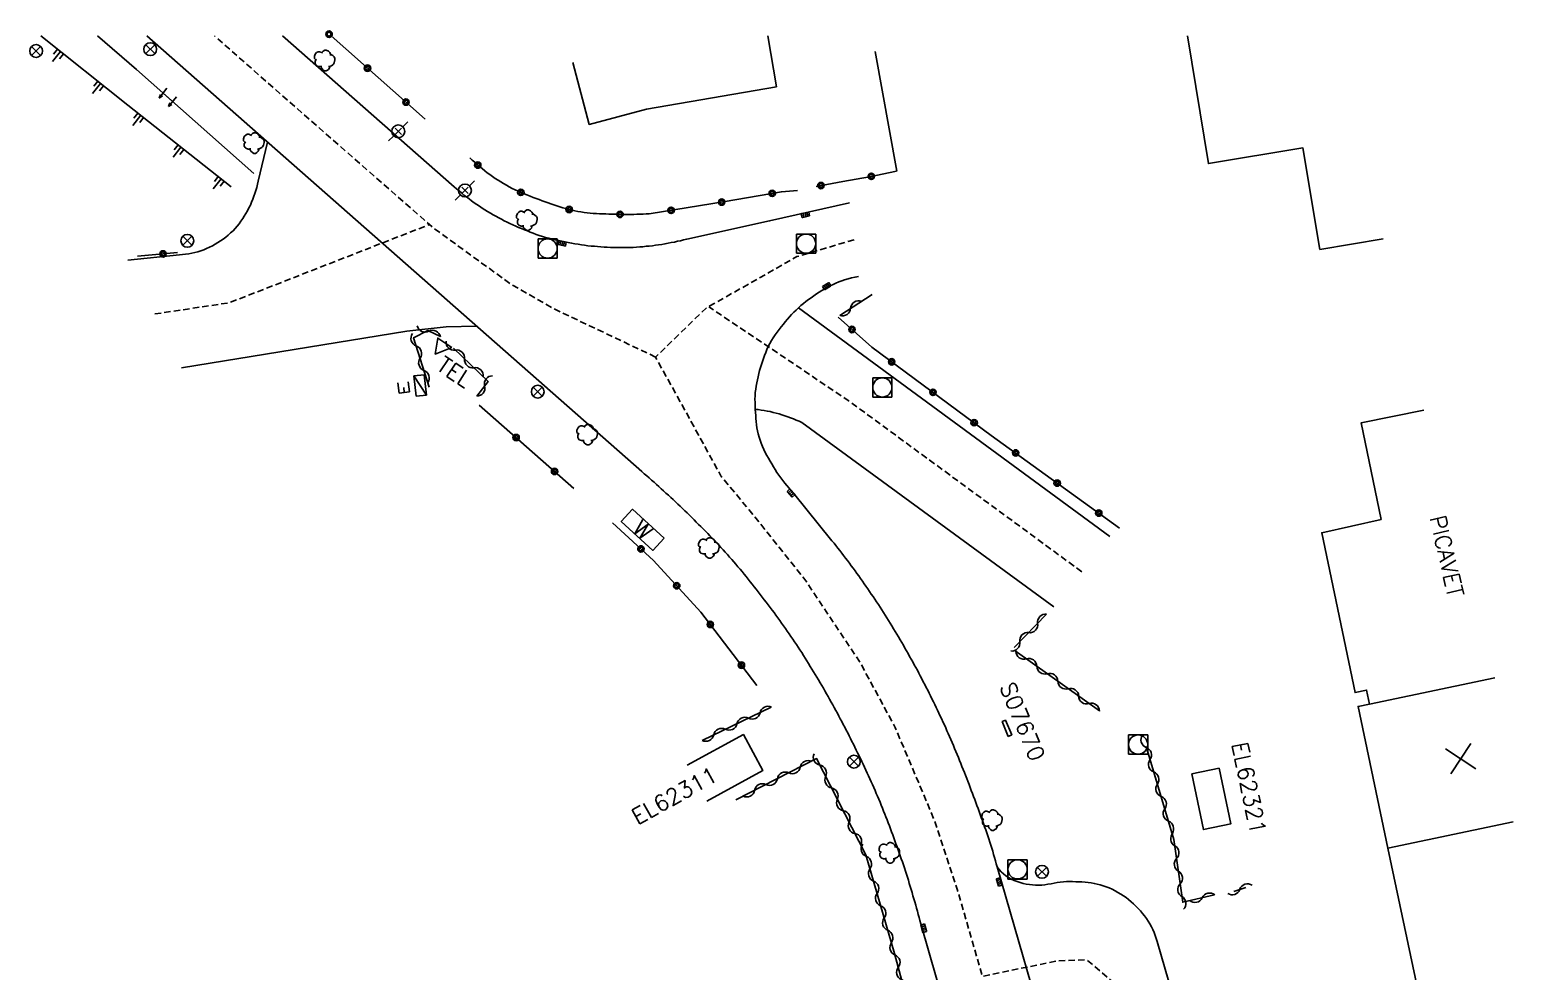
# Model space of a CAD drawing. Header units: millimetres. Extents: x 150050 to 151000, y 152675 to 153000.
# Drawn here: x 150260.7 to 150376.4, y 152927 to 153000.5 of the extents above; entities that cross this region are included whole.
import ezdxf
from ezdxf.enums import TextEntityAlignment as Align

# ---------------------------------------------------------------- set-up
doc = ezdxf.new("R2010")
doc.units = ezdxf.units.MM
doc.linetypes.add('DASHED', pattern=[0.75, 0.5, -0.25])
doc.layers.get('0').update_dxf_attribs({"linetype": 'CONTINUOUS'})
for name, color, linetype in [('W0001', 6, 'DASHED'), ('W0008', 7, 'CONTINUOUS'), ('W0100', 7, 'CONTINUOUS'), ('W0105', 7, 'CONTINUOUS'), ('W0211', 2, 'CONTINUOUS'), ('W0300', 7, 'CONTINUOUS'), ('W0310', 3, 'CONTINUOUS'), ('W0322', 7, 'CONTINUOUS'), ('W0400', 7, 'CONTINUOUS'), ('W0420', 7, 'CONTINUOUS'), ('W0430', 7, 'CONTINUOUS'), ('W0454', 7, 'CONTINUOUS'), ('W0469', 7, 'CONTINUOUS'), ('W0984', 7, 'CONTINUOUS'), ('W0991', 7, 'CONTINUOUS'), ('W1102', 7, 'CONTINUOUS')]:
    doc.layers.add(name, color=color, linetype=linetype)
doc.styles.get("Standard").update_dxf_attribs({"font": 'romans.shx', "width": 0.85})

# ---------------------------------------------------------------- blocks, each defined once
blk = doc.blocks.new('T300')
for p, q in [((-0.8, 0.51), (-0.86, 0.34)), ((-0.86, 0.34), (-0.86, 0.17)), ((-0.86, 0.17), (-0.74, 0.06)), ((-0.69, 0.63), (-0.8, 0.51)), ((-0.8, -0.06), (-0.74, 0.06)), ((-0.74, 0.06), (-0.69, 0.11)), ((-0.57, 0.69), (-0.69, 0.63)), ((-0.46, 0.69), (-0.57, 0.69)), ((-0.29, 0.63), (-0.46, 0.69)), ((-0.29, 0.63), (-0.17, 0.74)), ((-0.23, 0.57), (-0.29, 0.63)), ((-0.17, 0.74), (-0.06, 0.8)), ((-0.06, 0.8), (0.06, 0.8)), ((0.06, 0.8), (0.23, 0.74)), ((0.23, 0.74), (0.34, 0.63)), ((0.34, 0.63), (0.4, 0.51)), ((0.46, 0.46), (0.34, 0.46)), ((0.4, 0.51), (0.4, 0.46)), ((0.57, 0.4), (0.46, 0.46)), ((0.57, 0.4), (0.69, 0.29)), ((0.69, 0.29), (0.74, 0.17)), ((0.74, 0.06), (0.69, -0.17)), ((0.74, 0.17), (0.74, 0.06)), ((-0.8, -0.17), (-0.8, -0.06)), ((-0.8, -0.23), (-0.8, -0.17)), ((-0.74, -0.34), (-0.8, -0.23)), ((-0.69, -0.4), (-0.74, -0.34)), ((-0.51, -0.46), (-0.69, -0.4)), ((-0.4, -0.46), (-0.51, -0.46)), ((-0.4, -0.46), (-0.34, -0.46)), ((-0.34, -0.46), (-0.34, -0.4)), ((-0.34, -0.51), (-0.34, -0.46)), ((-0.29, -0.63), (-0.34, -0.51)), ((-0.17, -0.74), (-0.29, -0.63)), ((-0.06, -0.8), (-0.17, -0.74)), ((0.06, -0.8), (-0.06, -0.8)), ((0.17, -0.74), (0.06, -0.8)), ((0.23, -0.69), (0.17, -0.74)), ((0.29, -0.46), (0.23, -0.46)), ((0.29, -0.63), (0.23, -0.69)), ((0.46, -0.4), (0.29, -0.46)), ((0.34, -0.51), (0.29, -0.63)), ((0.34, -0.51), (0.34, -0.46)), ((0.57, -0.34), (0.46, -0.4)), ((0.63, -0.29), (0.57, -0.34)), ((0.69, -0.17), (0.63, -0.29))]:
    blk.add_line(p, q)
blk = doc.blocks.new('T400')
for p, q in [((-0.15, 0.3), (0.15, 0.3)), ((-0.15, -0.25), (-0.15, 0.3)), ((-0.15, 0.15), (0.15, 0.15)), ((-0.15, 0), (0.15, 0)), ((0.15, 0.3), (0.15, -0.25)), ((-0.15, -0.15), (0.15, -0.15)), ((-0.15, -0.25), (-0.15, -0.3)), ((-0.15, -0.3), (0.15, -0.3)), ((0.15, -0.3), (0.15, -0.25))]:
    blk.add_line(p, q)
blk = doc.blocks.new('T420')
for p, q in [((0.75, 0.75), (-0.75, 0.75)), ((-0.75, 0.75), (-0.75, -0.75)), ((0.75, 0.75), (0.75, -0.75)), ((0.75, -0.75), (-0.75, -0.75))]:
    blk.add_line(p, q)
blk.add_ellipse((0, 0), major_axis=(-0.53, 0.53), ratio=1, start_param=3.926991, end_param=10.210176)
blk = doc.blocks.new('T454')
for p, q in [((-0.25, 0.25), (0.25, -0.25)), ((-0.25, -0.25), (0.25, 0.25)), ((0.75, 0.75), (0.375, 0.375)), ((-0.375, -0.375), (-0.75, -0.75))]:
    blk.add_line(p, q)
blk.add_ellipse((0, 0), major_axis=(0.354, 0.354), ratio=1, start_param=5.497787143782138, end_param=11.78097245096172)
blk = doc.blocks.new('T430')
at = {"flags": 128}
for points in [[(-0.4, 2.1), (0.4, 2.1)], [(-0.4, 2.1), (-0.4, 1.3)], [(-0.4, 1.7), (0, 1.7)], [(-0.4, 1.3), (0.4, 1.3)], [(0.8, 0.8), (-0.8, 0.8)], [(-0.8, 0.8), (-0.8, 0)], [(0.8, 0.8), (-0.8, 0)], [(-0.8, 0), (0.8, 0)], [(0.8, 0), (0.8, 0.8)]]:
    blk.add_lwpolyline(points, dxfattribs=at)
blk = doc.blocks.new('t105o')
for p, q in [((-0.5, 0), (0.5, 0)), ((0.5, 0), (0.2, 0.1)), ((0.5, 0), (0.2, -0.1))]:
    blk.add_line(p, q)
blk = doc.blocks.new('t322o')
at = {"color": 0, "linetype": 'Continuous'}
for radius in [0.25, 0.15]:
    blk.add_circle((0, 0), radius, dxfattribs=at)
blk = doc.blocks.new('t310o')
at = {"color": 0, "linetype": 'Continuous'}
for centre, start, end in [((-0.5, 0.38), 216.8699, 323.1304), ((0.5, -0.37), 36.8699, 143.1303)]:
    blk.add_arc(centre, 0.625, start, end, dxfattribs=at)
blk = doc.blocks.new('t211o')
at = {"color": 0, "linetype": 'Continuous'}
for p, q in [((-0.29, 0.5), (-0.29, 0)), ((0, 1), (0, 0)), ((0.29, 0.5), (0.29, 0))]:
    blk.add_line(p, q, dxfattribs=at)
blk = doc.blocks.new('t991o')
at = {"color": 0, "linetype": 'Continuous'}
for p, q in [((-1, 1), (1, -1)), ((-1, -1), (1, 1))]:
    blk.add_line(p, q, dxfattribs=at)
blk = doc.blocks.new('T469')
at = {"color": 0, "linetype": 'Continuous', "flags": 128}
for points in [[(-0.35, 0.35), (0.35, -0.35)], [(-0.35, -0.35), (0.35, 0.35)]]:
    blk.add_lwpolyline(points, dxfattribs=at)
at = {"color": 0, "linetype": 'Continuous'}
blk.add_circle((0, 0), 0.5, dxfattribs=at)

msp = doc.modelspace()

# ---------------------------------------------------------------- linework, layer by layer
at = {"layer": 'W0001', "flags": 128}
for points in [[(150309.5, 152974.95), (150301.6, 152978.7), (150298.19, 152980.65), (150292.08, 152985.1), (150283.8, 152992.35), (150275.1, 153000)], [(150270.43, 152978.31), (150276.22, 152979.18), (150291.88, 152985.29)], [(150324.98, 152984.1), (150320.53, 152982.79), (150313.45, 152978.77), (150309.5, 152974.95), (150314.63, 152965.64), (150317.2, 152962.54), (150321.22, 152957.5), (150325.41, 152951.2), (150328.19, 152946.06), (150331.2, 152938.94), (150333.03, 152933.44), (150334.99, 152926.63), (150340.75, 152927.83), (150343.14, 152927.93), (150345.97, 152925.51), (150347.43, 152921.6), (150352.83, 152902.79), (150357.7, 152892.46)], [(150342.75, 152958.2), (150324.53, 152971.56), (150313.65, 152978.88)]]:
    msp.add_lwpolyline(points, dxfattribs=at)
at = {"layer": 'W0008', "flags": 128}
for points in [[(150337.73, 152904.5), (150330.18, 152930.74), (150330.11, 152930.98), (150330.05, 152931.23), (150329.99, 152931.47), (150329.92, 152931.71), (150329.86, 152931.96), (150329.79, 152932.2), (150329.72, 152932.44), (150329.65, 152932.68), (150329.58, 152932.92), (150329.51, 152933.17), (150329.44, 152933.41), (150329.37, 152933.65), (150329.29, 152933.89), (150329.22, 152934.13), (150329.14, 152934.37), (150329.07, 152934.61), (150328.99, 152934.85), (150328.91, 152935.09), (150328.83, 152935.33), (150328.75, 152935.56), (150328.67, 152935.8), (150328.59, 152936.04), (150328.5, 152936.27), (150328.42, 152936.51), (150328.34, 152936.74), (150328.25, 152936.97), (150328.17, 152937.21), (150328.08, 152937.44), (150328, 152937.68), (150327.91, 152937.91), (150327.83, 152938.14), (150327.74, 152938.37), (150327.65, 152938.61), (150327.56, 152938.84), (150327.47, 152939.07), (150327.38, 152939.3), (150327.29, 152939.53), (150327.2, 152939.76), (150327.1, 152939.99), (150327.01, 152940.22), (150326.91, 152940.45), (150326.82, 152940.68), (150326.72, 152940.91), (150326.62, 152941.14), (150326.52, 152941.37), (150326.42, 152941.59), (150326.32, 152941.82), (150326.22, 152942.05), (150326.12, 152942.27), (150326.01, 152942.5), (150325.91, 152942.73), (150325.8, 152942.95), (150325.69, 152943.18), (150325.59, 152943.4), (150325.48, 152943.62), (150325.37, 152943.85), (150325.26, 152944.07), (150325.15, 152944.29), (150325.04, 152944.52), (150324.93, 152944.74), (150324.82, 152944.96), (150324.71, 152945.18), (150324.6, 152945.4), (150324.49, 152945.63), (150324.37, 152945.85), (150324.26, 152946.07), (150324.14, 152946.29), (150324.03, 152946.51), (150323.91, 152946.73), (150323.8, 152946.94), (150323.68, 152947.16), (150323.56, 152947.38), (150323.44, 152947.6), (150323.32, 152947.82), (150323.2, 152948.03), (150323.08, 152948.25), (150322.96, 152948.47), (150322.84, 152948.68), (150322.71, 152948.9), (150322.59, 152949.11), (150322.47, 152949.33), (150322.34, 152949.54), (150322.21, 152949.76), (150322.09, 152949.97), (150321.96, 152950.18), (150321.83, 152950.4), (150321.7, 152950.61), (150321.57, 152950.82), (150321.44, 152951.03), (150321.31, 152951.24), (150321.18, 152951.46), (150321.04, 152951.67), (150320.9, 152951.89), (150320.76, 152952.1), (150320.63, 152952.31), (150320.49, 152952.52), (150320.34, 152952.73), (150320.2, 152952.94), (150320.06, 152953.15), (150319.92, 152953.36), (150319.77, 152953.57), (150319.63, 152953.78), (150319.48, 152953.98), (150319.33, 152954.19), (150319.19, 152954.4), (150319.04, 152954.6), (150318.89, 152954.81), (150318.74, 152955.01), (150318.59, 152955.21), (150318.44, 152955.42), (150318.28, 152955.62), (150318.13, 152955.82), (150317.98, 152956.02), (150317.82, 152956.22), (150317.67, 152956.43), (150317.51, 152956.63), (150317.36, 152956.83), (150317.2, 152957.03), (150317.04, 152957.22), (150316.89, 152957.42), (150316.73, 152957.62), (150316.57, 152957.82), (150316.41, 152958.01), (150316.25, 152958.21), (150316.09, 152958.4), (150315.93, 152958.59), (150315.77, 152958.78), (150315.61, 152958.97), (150315.44, 152959.16), (150315.28, 152959.35), (150315.11, 152959.54), (150314.94, 152959.72), (150314.77, 152959.91), (150314.6, 152960.09), (150314.43, 152960.28), (150314.26, 152960.46), (150314.09, 152960.64), (150313.92, 152960.82), (150313.74, 152961), (150313.57, 152961.19), (150313.39, 152961.37), (150313.22, 152961.55), (150313.04, 152961.72), (150312.86, 152961.9), (150312.68, 152962.08), (150312.5, 152962.26), (150312.32, 152962.44), (150312.14, 152962.61), (150311.96, 152962.79), (150311.78, 152962.96), (150311.6, 152963.14), (150311.42, 152963.31), (150311.23, 152963.48), (150311.05, 152963.66), (150310.87, 152963.83), (150310.68, 152964), (150310.5, 152964.17), (150310.31, 152964.34), (150310.13, 152964.51), (150309.94, 152964.68), (150309.75, 152964.85), (150309.57, 152965.02), (150309.38, 152965.18), (150309.19, 152965.35), (150309, 152965.52), (150308.81, 152965.68), (150308.62, 152965.85), (150308.43, 152966.01), (150269.81, 153000)], [(150324.63, 152986.98), (150318.4, 152985.57), (150311.93, 152984.15), (150311.69, 152984.09), (150311.45, 152984.03), (150311.21, 152983.98), (150310.97, 152983.92), (150310.72, 152983.88), (150310.48, 152983.83), (150310.23, 152983.78), (150309.99, 152983.74), (150309.74, 152983.71), (150309.5, 152983.67), (150309.25, 152983.64), (150309, 152983.61), (150308.76, 152983.59), (150308.51, 152983.56), (150308.26, 152983.54), (150308.01, 152983.53), (150307.76, 152983.51), (150307.5, 152983.5), (150307.25, 152983.5), (150307, 152983.49), (150306.74, 152983.49), (150306.49, 152983.49), (150306.24, 152983.5), (150305.99, 152983.51), (150305.73, 152983.52), (150305.48, 152983.53), (150305.23, 152983.55), (150304.98, 152983.57), (150304.73, 152983.59), (150304.47, 152983.61), (150304.22, 152983.64), (150303.96, 152983.67), (150303.71, 152983.71), (150303.45, 152983.75), (150303.2, 152983.79), (150302.95, 152983.84), (150302.69, 152983.89), (150302.44, 152983.94), (150302.19, 152983.99), (150301.94, 152984.05), (150301.68, 152984.1), (150301.43, 152984.16), (150301.17, 152984.22), (150300.92, 152984.29), (150300.67, 152984.36), (150300.42, 152984.44), (150300.19, 152984.52), (150299.96, 152984.61), (150299.73, 152984.7), (150299.5, 152984.79), (150299.27, 152984.88), (150299.04, 152984.97), (150298.81, 152985.07), (150298.59, 152985.17), (150298.37, 152985.27), (150298.14, 152985.37), (150297.92, 152985.48), (150297.7, 152985.59), (150297.48, 152985.7), (150297.27, 152985.82), (150297.05, 152985.93), (150296.83, 152986.05), (150296.62, 152986.18), (150296.4, 152986.31), (150296.19, 152986.44), (150295.98, 152986.57), (150295.77, 152986.71), (150295.56, 152986.85), (150295.35, 152986.99), (150295.15, 152987.14), (150294.95, 152987.29), (150294.75, 152987.44), (150294.55, 152987.59), (150294.36, 152987.75), (150294.17, 152987.91), (150293.98, 152988.08), (150293.79, 152988.24), (150280.4, 153000)], [(150268.34, 152982.51), (150272.36, 152982.93), (150272.6, 152982.94), (150272.84, 152982.97), (150273.08, 152983), (150273.32, 152983.05), (150273.56, 152983.1), (150273.79, 152983.17), (150274.02, 152983.24), (150274.25, 152983.32), (150274.48, 152983.42), (150274.71, 152983.52), (150274.93, 152983.63), (150275.15, 152983.75), (150275.36, 152983.88), (150275.57, 152984.01), (150275.77, 152984.16), (150275.97, 152984.31), (150276.17, 152984.46), (150276.35, 152984.63), (150276.54, 152984.8), (150276.71, 152984.98), (150276.87, 152985.16), (150277.02, 152985.35), (150277.16, 152985.55), (150277.3, 152985.75), (150277.42, 152985.95), (150277.55, 152986.16), (150277.66, 152986.37), (150277.78, 152986.59), (150277.89, 152986.81), (150277.99, 152987.03), (150278.08, 152987.26), (150278.17, 152987.49), (150278.25, 152987.72), (150278.33, 152987.95), (150278.39, 152988.19), (150278.45, 152988.43), (150278.51, 152988.67), (150279.22, 152991.72)], [(150340.5, 152920.15), (150336.15, 152935.18), (150336.08, 152935.42), (150336.01, 152935.66), (150335.94, 152935.91), (150335.87, 152936.15), (150335.8, 152936.39), (150335.73, 152936.63), (150335.65, 152936.87), (150335.57, 152937.11), (150335.49, 152937.36), (150335.41, 152937.6), (150335.33, 152937.83), (150335.25, 152938.07), (150335.17, 152938.31), (150335.08, 152938.55), (150335, 152938.79), (150334.91, 152939.02), (150334.83, 152939.26), (150334.74, 152939.49), (150334.66, 152939.73), (150334.57, 152939.97), (150334.48, 152940.2), (150334.4, 152940.44), (150334.31, 152940.67), (150334.22, 152940.91), (150334.13, 152941.14), (150334.04, 152941.38), (150333.95, 152941.61), (150333.86, 152941.85), (150333.77, 152942.08), (150333.68, 152942.32), (150333.59, 152942.55), (150333.5, 152942.78), (150333.4, 152943.02), (150333.31, 152943.25), (150333.22, 152943.48), (150333.12, 152943.72), (150333.03, 152943.95), (150332.93, 152944.18), (150332.83, 152944.41), (150332.73, 152944.64), (150332.64, 152944.87), (150332.54, 152945.11), (150332.44, 152945.34), (150332.33, 152945.57), (150332.23, 152945.8), (150332.13, 152946.03), (150332.03, 152946.25), (150331.92, 152946.48), (150331.82, 152946.71), (150331.71, 152946.94), (150331.6, 152947.16), (150331.5, 152947.39), (150331.39, 152947.61), (150331.28, 152947.84), (150331.17, 152948.06), (150331.06, 152948.29), (150330.95, 152948.51), (150330.84, 152948.73), (150330.73, 152948.96), (150330.61, 152949.18), (150330.5, 152949.4), (150330.38, 152949.62), (150330.27, 152949.85), (150330.15, 152950.07), (150330.04, 152950.29), (150329.92, 152950.51), (150329.8, 152950.73), (150329.68, 152950.95), (150329.56, 152951.16), (150329.44, 152951.38), (150329.32, 152951.6), (150329.2, 152951.82), (150329.08, 152952.04), (150328.95, 152952.25), (150328.83, 152952.47), (150328.7, 152952.69), (150328.58, 152952.9), (150328.45, 152953.12), (150328.32, 152953.33), (150328.19, 152953.54), (150328.06, 152953.76), (150327.93, 152953.97), (150327.8, 152954.18), (150327.67, 152954.39), (150327.54, 152954.6), (150327.41, 152954.81), (150327.28, 152955.02), (150327.15, 152955.23), (150327.01, 152955.43), (150326.88, 152955.64), (150326.74, 152955.85), (150326.61, 152956.05), (150326.47, 152956.26), (150326.33, 152956.46), (150326.19, 152956.66), (150326.05, 152956.87), (150325.91, 152957.07), (150325.77, 152957.27), (150325.63, 152957.47), (150325.49, 152957.67), (150325.35, 152957.87), (150325.2, 152958.07), (150325.06, 152958.27), (150324.91, 152958.47), (150324.77, 152958.67), (150324.62, 152958.87), (150324.47, 152959.07), (150324.32, 152959.26), (150324.17, 152959.46), (150324.02, 152959.65), (150323.87, 152959.85), (150323.72, 152960.04), (150323.57, 152960.24), (150323.42, 152960.43), (150323.26, 152960.62), (150320.25, 152964.33), (150320.08, 152964.52), (150319.91, 152964.72), (150319.74, 152964.92), (150319.58, 152965.12), (150319.42, 152965.32), (150319.27, 152965.53), (150319.12, 152965.74), (150318.97, 152965.95), (150318.83, 152966.17), (150318.69, 152966.39), (150318.56, 152966.61), (150318.43, 152966.83), (150318.3, 152967.06), (150318.18, 152967.28), (150318.06, 152967.51), (150317.95, 152967.74), (150317.85, 152967.98), (150317.75, 152968.22), (150317.66, 152968.46), (150317.58, 152968.7), (150317.5, 152968.95), (150317.45, 152969.19), (150317.4, 152969.43), (150317.37, 152969.66), (150317.34, 152969.91), (150317.32, 152970.15), (150317.31, 152970.39), (150317.3, 152970.63), (150317.28, 152970.87), (150317.27, 152971.13), (150317.26, 152971.4), (150317.25, 152971.66), (150317.26, 152971.93), (150317.28, 152972.19), (150317.32, 152972.44), (150317.36, 152972.68), (150317.4, 152972.93), (150317.45, 152973.17), (150317.5, 152973.42), (150317.56, 152973.66), (150317.62, 152973.9), (150317.69, 152974.14), (150317.76, 152974.37), (150317.83, 152974.61), (150317.91, 152974.85), (150318, 152975.08), (150318.09, 152975.31), (150318.19, 152975.54), (150318.29, 152975.77), (150318.41, 152976.01), (150318.54, 152976.24), (150318.68, 152976.46), (150318.83, 152976.68), (150318.98, 152976.89), (150319.14, 152977.11), (150319.3, 152977.31), (150319.47, 152977.52), (150319.62, 152977.71), (150319.78, 152977.9), (150319.94, 152978.09), (150320.11, 152978.27), (150320.28, 152978.45), (150320.46, 152978.62), (150320.64, 152978.79), (150320.83, 152978.96), (150321.03, 152979.12), (150321.22, 152979.28), (150321.43, 152979.43), (150321.63, 152979.58), (150321.84, 152979.73), (150322.05, 152979.87), (150322.26, 152980.01), (150322.48, 152980.14), (150322.7, 152980.27), (150322.91, 152980.39), (150323.13, 152980.51), (150323.35, 152980.61), (150323.57, 152980.71), (150323.79, 152980.81), (150324.02, 152980.9), (150324.25, 152980.98), (150324.52, 152981.06), (150324.79, 152981.13), (150325.06, 152981.19), (150325.34, 152981.23)], [(150320.64, 152978.8), (150344.94, 152960.94)], [(150295.52, 152977.37), (150293.17, 152977.32), (150290.11, 152976.97), (150272.51, 152974.12)], [(150317.28, 152970.87), (150317.51, 152970.85), (150317.74, 152970.81), (150317.98, 152970.78), (150318.21, 152970.74), (150318.44, 152970.69), (150318.67, 152970.63), (150318.9, 152970.58), (150319.13, 152970.51), (150319.36, 152970.44), (150319.58, 152970.37), (150319.81, 152970.29), (150320.03, 152970.21), (150320.25, 152970.12), (150320.47, 152970.03), (150320.69, 152969.94), (150320.9, 152969.84), (150340.56, 152955.47)], [(150336.15, 152935.17), (150336.3, 152934.98), (150336.47, 152934.8), (150336.64, 152934.63), (150336.83, 152934.48), (150337.04, 152934.35), (150337.25, 152934.23), (150337.48, 152934.12), (150337.71, 152934.03), (150337.94, 152933.95), (150338.17, 152933.89), (150338.41, 152933.84), (150338.66, 152933.8), (150338.9, 152933.77), (150339.15, 152933.75), (150339.39, 152933.75), (150339.63, 152933.76), (150339.87, 152933.78), (150340.11, 152933.82), (150340.35, 152933.86), (150340.59, 152933.9), (150340.83, 152933.95), (150341.07, 152933.99), (150341.31, 152934.02), (150341.55, 152934.04), (150341.79, 152934.04), (150342.03, 152934.03), (150342.28, 152934.02), (150342.52, 152934.01), (150342.76, 152934), (150343, 152933.98), (150343.24, 152933.95), (150343.48, 152933.92), (150343.72, 152933.88), (150343.95, 152933.83), (150344.19, 152933.78), (150344.42, 152933.71), (150344.65, 152933.63), (150344.88, 152933.54), (150345.12, 152933.43), (150345.35, 152933.32), (150345.57, 152933.19), (150345.79, 152933.06), (150346, 152932.92), (150346.2, 152932.78), (150346.4, 152932.62), (150346.6, 152932.46), (150346.78, 152932.29), (150346.97, 152932.12), (150347.15, 152931.94), (150347.32, 152931.75), (150347.49, 152931.55), (150347.65, 152931.36), (150347.8, 152931.15), (150347.93, 152930.95), (150348.06, 152930.73), (150348.18, 152930.51), (150348.29, 152930.29), (150348.39, 152930.06), (150348.48, 152929.83), (150348.56, 152929.59), (150348.63, 152929.35), (150355.95, 152904.01)]]:
    msp.add_lwpolyline(points, dxfattribs=at)
at = {"layer": 'W0100', "flags": 128}
for points in [[(150303.04, 152997.92), (150304.33, 152993.1), (150308.78, 152994.29), (150318.93, 152996.04), (150318.25, 153000)], [(150350.99, 153000), (150352.63, 152990.05), (150360, 152991.27), (150361.32, 152983.35), (150366.25, 152984.18)], [(150271.82, 152994.88), (150271.08, 152995.54)], [(150369.43, 152970.82), (150364.53, 152969.81), (150366.09, 152962.29), (150361.46, 152961.25), (150364.07, 152948.78), (150364.96, 152948.97), (150365.18, 152947.88), (150364.3, 152947.7), (150366.62, 152936.64), (150371.64, 152912.94)], [(150311.97, 152943.1), (150316.35, 152945.5), (150317.88, 152942.7), (150313.5, 152940.3)]]:
    msp.add_lwpolyline(points, dxfattribs=at)
for points in [[(150293.62, 152975.69), (150292.31, 152975.18), (150292.51, 152976.43)], [(150310.17, 152960.82), (150309.3, 152959.87), (150306.82, 152962.12), (150307.71, 152963.08)], [(150337.01, 152945.36), (150336.54, 152946.51), (150336.79, 152946.62), (150337.28, 152945.49)], [(150351.33, 152942.43), (150353.46, 152942.87), (150354.37, 152938.53), (150352.24, 152938.09)]]:
    msp.add_lwpolyline(points, close=True, dxfattribs=at)
at = {"layer": 'W0211', "flags": 128}
for points in [[(150276.4, 152988.23), (150268.34, 152994.6), (150261.55, 153000)], [(150278.17, 152989.26), (150269.01, 152997.38), (150265.97, 153000)]]:
    msp.add_lwpolyline(points, dxfattribs=at)
at = {"layer": 'W0310', "flags": 128}
for points in [[(150323.88, 152978.2), (150326.4, 152979.83)], [(150292.73, 152976.55), (150291.73, 152977.02), (150290.63, 152976.46), (150291.84, 152972.59)], [(150295.55, 152971.9), (150296.44, 152973.05), (150293.73, 152975.65)], [(150340, 152954.89), (150337.47, 152952.29)], [(150344.13, 152947.34), (150337.55, 152952.04)], [(150313.14, 152945.04), (150318.53, 152947.63)], [(150353.11, 152932.99), (150350.62, 152932.42), (150349.94, 152937.31), (150347.76, 152944.58)], [(150337.91, 152887.23), (150339.09, 152888.61), (150338.38, 152892.34), (150332.05, 152913.92), (150328.15, 152928.42), (150325.91, 152936.12), (150322.06, 152943.62), (150315.77, 152940.41)], [(150355.55, 152933.58), (150354.6, 152933.26)]]:
    msp.add_lwpolyline(points, dxfattribs=at)
at = {"layer": 'W0322', "flags": 128}
for points in [[(150291.53, 152993.52), (150284.19, 153000)], [(150328.32, 152989.44), (150326.63, 152998.78)], [(150320.58, 152987.95), (150319.32, 152987.85), (150314.93, 152987.08), (150309.01, 152986.13), (150308.77, 152986.12), (150308.53, 152986.11), (150308.28, 152986.1), (150308.04, 152986.09), (150307.8, 152986.08), (150307.55, 152986.08), (150307.31, 152986.08), (150307.07, 152986.08), (150306.82, 152986.08), (150306.58, 152986.09), (150306.34, 152986.09), (150306.1, 152986.1), (150305.85, 152986.11), (150305.61, 152986.12), (150305.37, 152986.12), (150305.13, 152986.13), (150304.89, 152986.15), (150304.64, 152986.16), (150304.4, 152986.18), (150304.16, 152986.21), (150303.92, 152986.24), (150303.68, 152986.27), (150303.44, 152986.31), (150303.2, 152986.36), (150302.97, 152986.41), (150302.73, 152986.47), (150302.5, 152986.53), (150302.26, 152986.6), (150302.03, 152986.67), (150301.8, 152986.74), (150301.57, 152986.82), (150301.34, 152986.9), (150301.11, 152986.98), (150300.88, 152987.06), (150300.66, 152987.15), (150300.42, 152987.23), (150300.18, 152987.32), (150299.94, 152987.41), (150299.71, 152987.5), (150299.47, 152987.6), (150299.24, 152987.69), (150299.01, 152987.79), (150298.78, 152987.9), (150298.55, 152988), (150298.32, 152988.11), (150298.09, 152988.23), (150297.87, 152988.35), (150297.65, 152988.48), (150297.43, 152988.61), (150297.21, 152988.75), (150297, 152988.89), (150296.79, 152989.03), (150296.58, 152989.18), (150296.37, 152989.33), (150296.17, 152989.49), (150295.97, 152989.65), (150295.77, 152989.81), (150295.58, 152989.98), (150295.39, 152990.15), (150295.2, 152990.32), (150295.01, 152990.5)], [(150328.3, 152989.45), (150326.19, 152989.02), (150324.11, 152988.65), (150322.04, 152988.26)], [(150269.08, 152982.83), (150272.22, 152983.1)], [(150345.69, 152961.61), (150335.69, 152968.84), (150326.37, 152975.72), (150323.74, 152978.07)], [(150303.12, 152964.7), (150295.74, 152971.21)], [(150317.41, 152949.32), (150313.03, 152955.06), (150309.35, 152959.07), (150306.13, 152962.03)]]:
    msp.add_lwpolyline(points, dxfattribs=at)
at = {"layer": 'W1102', "flags": 128}
for points in [[(150365.18, 152947.88), (150374.97, 152949.93)], [(150366.62, 152936.64), (150376.41, 152938.68)]]:
    msp.add_lwpolyline(points, dxfattribs=at)

# ---------------------------------------------------------------- block references
at = {"layer": 'W0105'}
for p, rotation in [((150271.08, 152995.54), 232.7456902692362), ((150271.82, 152994.88), 230.1971211134088)]:
    msp.add_blockref('t105o', p, dxfattribs=dict(at, rotation=rotation))
at = {"layer": 'W0211'}
for p, rotation in [((150263.08, 152998.79), 141.49940389438), ((150266.21, 152996.3), 141.49940389438), ((150269.34, 152993.81), 141.6982961467658), ((150272.48, 152991.33), 141.6982961467658), ((150275.62, 152988.85), 141.6982961467658)]:
    msp.add_blockref('t211o', p, dxfattribs=dict(at, rotation=rotation))
at = {"layer": 'W0300'}
for p in [(150283.75, 152998.08), (150278.22, 152991.64), (150299.52, 152985.63), (150304.23, 152968.9), (150313.72, 152960.05), (150335.8, 152938.82), (150327.8, 152936.27)]:
    msp.add_blockref('T300', p, dxfattribs=at)
at = {"layer": 'W0310'}
for p, rotation in [((150324.72, 152978.75), 32.95678717172591), ((150290.83, 152975.82), 287.3390652554775), ((150291.82, 152976.97), 154.876381603647), ((150293.88, 152975.5), 136.2433495775586), ((150291.43, 152973.91), 287.3390652554775), ((150295.33, 152974.12), 136.2433495775586), ((150296.17, 152972.69), 52.0952285370031), ((150339.3, 152954.17), 225.8270078837326), ((150337.91, 152952.74), 225.8270078837326), ((150338.43, 152951.41), 144.4641789954701), ((150340.06, 152950.25), 144.4641789954701), ((150341.69, 152949.08), 144.4641789954701), ((150343.32, 152947.92), 144.4641789954701), ((150315.85, 152946.34), 25.68576971195824), ((150317.65, 152947.2), 25.68576971195824), ((150314.04, 152945.47), 25.68576971195824), ((150347.78, 152944.5), 106.7359450177936), ((150320.78, 152942.96), 206.9863968782029), ((150322.32, 152943.12), 117.1607905322874), ((150348.36, 152942.58), 106.7359450177936), ((150319, 152942.06), 206.9863968782029), ((150323.23, 152941.34), 117.1607905322874), ((150317.22, 152941.15), 206.9863968782029), ((150348.94, 152940.67), 106.7359450177936), ((150324.15, 152939.56), 117.1607905322874), ((150349.51, 152938.75), 106.7359450177936), ((150325.06, 152937.78), 117.1607905322874), ((150350.01, 152936.82), 97.85713346308546), ((150325.95, 152935.99), 106.2177539275105), ((150350.29, 152934.84), 97.85713346308546), ((150326.51, 152934.07), 106.2177539275105), ((150327.06, 152932.15), 106.2177539275105), ((150350.56, 152932.86), 97.85713346308546), ((150352.14, 152932.77), 192.8632794374568), ((150355.08, 152933.42), 18.50167862289881), ((150327.62, 152930.23), 106.2177539275105), ((150328.18, 152928.31), 105.0551885682406), ((150328.7, 152926.38), 105.0551885682406)]:
    msp.add_blockref('t310o', p, dxfattribs=dict(at, rotation=rotation))
at = {"layer": 'W0322'}
for p, rotation in [((150284.03, 153000.14), 138.5470605394848), ((150287.03, 152997.49), 138.5470605394848), ((150290.03, 152994.84), 138.5470605394848), ((150295.63, 152989.93), 139.4736291255104), ((150322.4, 152988.33), 190.4978763633805), ((150326.33, 152989.05), 191.3986937754944), ((150298.99, 152987.8), 155.9918490119183), ((150314.66, 152987.04), 189.100003568189), ((150318.6, 152987.72), 189.9438247929226), ((150302.76, 152986.46), 166.2239780386484), ((150306.73, 152986.08), 178.9449216318542), ((150310.71, 152986.4), 189.100003568189), ((150271.08, 152983), 4.907392083267123), ((150324.82, 152977.1), 138.2461676830283), ((150327.92, 152974.58), 143.5523060008486), ((150331.14, 152972.2), 143.5523060008486), ((150334.35, 152969.83), 143.5523060008486), ((150298.62, 152968.67), 138.5806354147431), ((150337.59, 152967.47), 144.1112732835963), ((150301.62, 152966.03), 138.5806354147431), ((150340.83, 152965.12), 144.1112732835963), ((150344.07, 152962.78), 144.1112732835963), ((150308.36, 152959.98), 137.3460151146945), ((150311.15, 152957.11), 132.5988270149691), ((150313.77, 152954.09), 127.349811910188), ((150316.2, 152950.91), 127.349811910188)]:
    msp.add_blockref('t322o', p, dxfattribs=dict(at, rotation=rotation))
at = {"layer": 'W0400'}
for p, rotation in [((150321.19, 152986.05), 282.691460685935), ((150302.21, 152983.82), 258.1045761097068), ((150322.85, 152980.48), 122.1907736627551), ((150320.07, 152964.35), 222.3796888895874), ((150336.31, 152934), 196.1406162545288), ((150330.41, 152930.39), 16.06242667307818)]:
    msp.add_blockref('T400', p, dxfattribs=dict(at, rotation=rotation))
at = {"layer": 'W0420'}
for p in [(150301.08, 152983.42), (150321.24, 152983.8), (150327.19, 152972.58), (150347.14, 152944.72), (150337.74, 152934.98)]:
    msp.add_blockref('T420', p, dxfattribs=at)
at = {"layer": 'W0430', "rotation": 96.60087765566122}
msp.add_blockref('T430', (150291.54, 152972.78), dxfattribs=at)
at = {"layer": 'W0454'}
for p in [(150289.43, 152992.56), (150294.63, 152987.95)]:
    msp.add_blockref('T454', p, dxfattribs=at)
at = {"layer": 'W0469'}
for p in [(150261.18, 152998.83), (150270.08, 152998.97), (150272.98, 152984.02), (150300.31, 152972.25), (150324.97, 152943.38), (150339.64, 152934.79)]:
    msp.add_blockref('T469', p, dxfattribs=at)
at = {"layer": 'W0991', "rotation": 281.8485135454047}
msp.add_blockref('t991o', (150372.31, 152943.61), dxfattribs=at)

# ---------------------------------------------------------------- texts
at = {"layer": 'W0984'}
for s, rotation, p in [('TEL', 326.3835, (150293.83, 152973.78)), ('W', 317.4764, (150308.49, 152961.45)), ('PICAVET', 283.0188, (150371.21, 152959.42)), ('S07670', 292.3996, (150338.12, 152946.51)), ('EL62321', 281.8377, (150355.8, 152941.33)), ('EL62311', 28.9958, (150310.98, 152940.74))]:
    msp.add_text(s, height=1.25, rotation=rotation, dxfattribs=at).set_placement(p, align=Align.MIDDLE)

doc.saveas('drawing.dxf')
